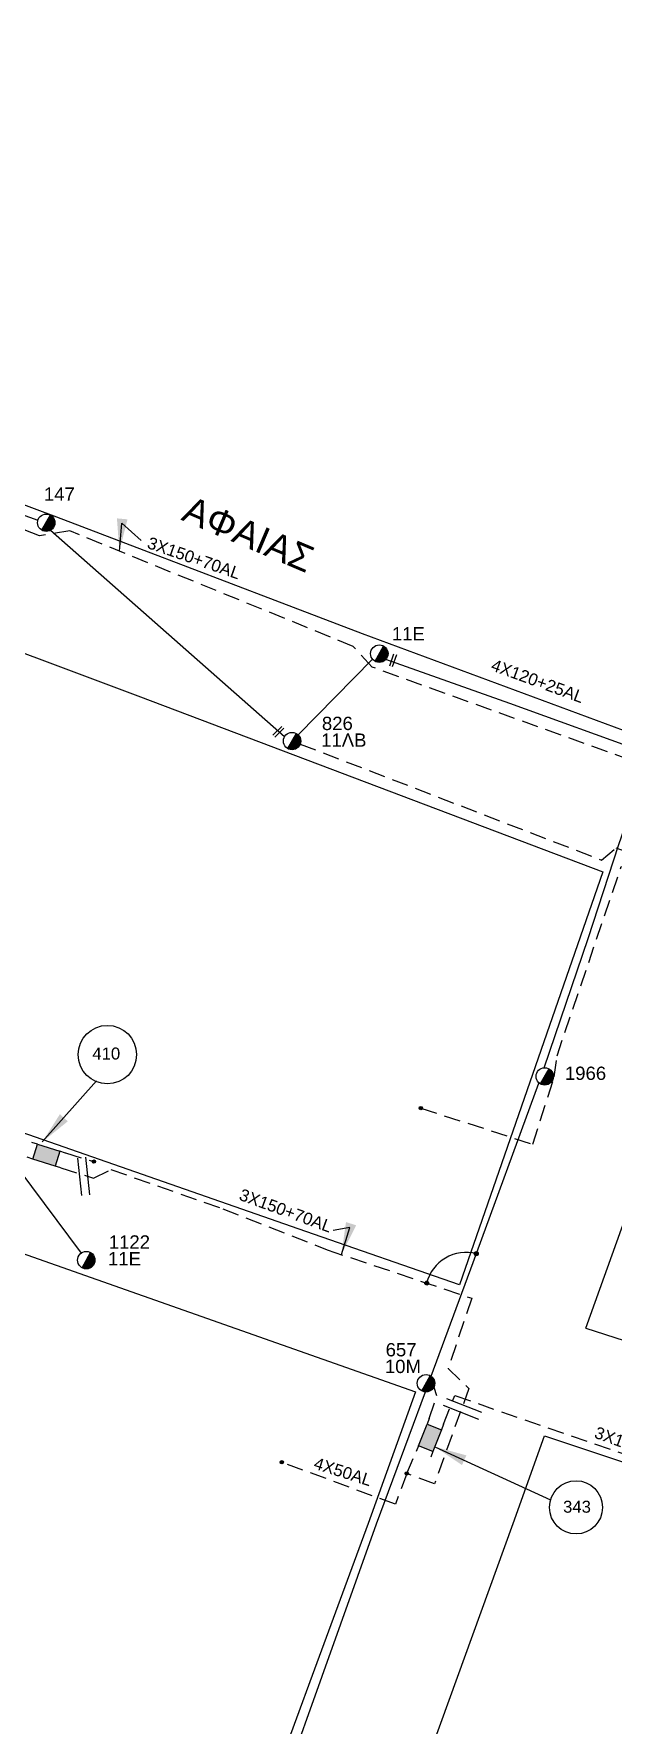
# Model space of a CAD drawing. Header units: millimetres. Extents: x -2238 to -1136, y 747 to 1272.
# Drawn here: x -1373.8 to -1329, y 858.6 to 989.2 of the extents above; entities that cross this region are included whole.
import ezdxf

# ---------------------------------------------------------------- set-up
doc = ezdxf.new("R2010")
doc.units = ezdxf.units.MM
doc.linetypes.add('DASHED', pattern=[19.05, 12.7, -6.35])
for name, color, linetype in [('Link Box 4 Διευθύνσεων', 7, 'Continuous'), ('Γέφυρες Εναέριου Δικτύου', 7, 'Continuous'), ('Επιγραφές - Σχήματα', 7, 'Continuous'), ('Καλώδια ΧΤ   3x150+70AL', 7, 'DASHED'), ('Καλώδια ΧΤ   4x16AL', 7, 'DASHED'), ('Μηχανική τομή', 7, 'Continuous'), ('Στύλος ΦΜ', 7, 'Continuous'), ('Στύλος ΦΜ @ 1', 7, 'Continuous'), ('Συνδέσεις', 7, 'Continuous'), ('Συνεστραμμένα ΧΤ   4x120+25 AL', 7, 'SYN_LINE'), ('Τομή', 7, 'Continuous'), ('Υπόβαθρο ΔΕΗ', 7, 'Continuous'), ('Υπόγεια καλώδια Παροχών ΧΤ   4x50AL', 7, 'DASHED')]:
    doc.layers.add(name, color=color, linetype=linetype)
doc.styles.get("Standard").update_dxf_attribs({"font": 'ARIAL.TTF'})
doc.linetypes.add('SYN_LINE', pattern='A,0.5,-0.0001,["/\\/\\/\\/",Standard,S=0.1,R=0,X=0,Y=-0.05],-0.25', length=0.7501)
doc.dimstyles.new('ISO-25', dxfattribs={"dimtxt": 2.5, "dimasz": 2.5, "dimexe": 1.25, "dimexo": 0.625, "dimtad": 1, "dimtxsty": 'Standard', "dimcen": 2.5, "dimadec": 0, "dimazin": 0, "dimtfac": 1, "dimtmove": 0, "dimatfit": 3, "dimfxl": 1, "dimarcsym": 0})

# ---------------------------------------------------------------- blocks, each defined once
blk = doc.blocks.new('LINK BOX 4 ΑΝΑΧΩΡΗΣΕΩΝ')
at = {"layer": 'Link Box 4 Διευθύνσεων', "ltscale": 40}
blk.add_hatch(color=256, dxfattribs=at).paths.add_polyline_path([(-3.54, 0), (-3.54, -4.67), (3.54, -4.67), (3.54, 0)])
for p, q in [((-3.54, 0), (-5.33, 0)), ((5.33, 0), (3.54, 0)), ((-3.54, -4.67), (-5.33, -4.67)), ((5.33, -4.67), (3.54, -4.67))]:
    blk.add_line(p, q, dxfattribs=at)
blk.add_lwpolyline([(-3.54, -4.67), (-3.54, 0), (3.54, 0), (3.54, -4.67)], close=True, dxfattribs=at)
blk = doc.blocks.new('_ΣΥΝΔΕΣΗ')
at = {"layer": 'Συνδέσεις', "linetype": 'SYN_LINE', "ltscale": 40}
blk.add_hatch(color=256, dxfattribs=at).paths.add_polyline_path([(0.5, -0.01, 1), (-0.5, -0.01, 1)])
at = {"layer": 'Συνδέσεις'}
blk.add_circle((0, -0.01), 0.5, dxfattribs=at)
blk = doc.blocks.new('ΥΠΑΡΧΩΝ ΤΣΙΜΕΝΤΕΝΙΟΣ ΣΤΥΛΟΣ')
at = {"layer": 'Στύλος ΦΜ'}
blk.add_hatch(color=256, dxfattribs=at).paths.add_polyline_path([(-1.29, -2.28, 0.574793), (2.62, 0, 0.268822), (1.3, 2.27)])
blk.add_line((-1.29, -2.28), (1.3, 2.27), dxfattribs=at)
blk.add_circle((0, 0), 2.62, dxfattribs=at)
at = {"layer": 'Στύλος ΦΜ', "flags": 4}
for tag, p in [('ΑΡΙΘΜΟΣ', (-4.68, 8.05)), ('ΤΥΠΟΣ', (-4.91, 3.03))]:
    blk.add_attdef(tag, p, '', height=4, dxfattribs=at)
blk = doc.blocks.new('ΤΟΜΗ')
at = {"layer": 'Τομή', "ltscale": 40}
for p, q in [((-5.68, 0), (5.68, 0)), ((5.68, -2.33), (-5.68, -2.33))]:
    blk.add_line(p, q, dxfattribs=at)
blk = doc.blocks.new('ΜΗΧΑΝΙΚΗ ΤΟΜΗ')
at = {"layer": 'Μηχανική τομή', "ltscale": 40}
for p, q in [((-1.89, 0.78), (1.89, 0.78)), ((1.89, 0), (-1.89, 0))]:
    blk.add_line(p, q, dxfattribs=at)

msp = doc.modelspace()

# ---------------------------------------------------------------- linework, layer by layer
at = {"layer": 'Γέφυρες Εναέριου Δικτύου', "ltscale": 0.1}
msp.add_arc((-1340.33, 891.94), 3.15, 75.431, 165.665, dxfattribs=at)
at = {"layer": 'Επιγραφές - Σχήματα', "ltscale": 0.1}
for centre, radius in [((-1368.07, 910.36), 2.26), ((-1331.83, 875.4), 2.05)]:
    msp.add_circle(centre, radius, dxfattribs=at)
at = {"layer": 'Καλώδια ΧΤ   3x150+70AL', "color": 173, "linetype": 'DASHED', "ltscale": 0.1}
msp.add_lwpolyline([(-1309.57, 912.38), (-1307.54, 917.6), (-1328.14, 925.56), (-1325.82, 932.46), (-1347.59, 940.29), (-1349.06, 941.89), (-1370.98, 950.81), (-1373.32, 950.44), (-1392.76, 957.82)], dxfattribs=at)
at = {"layer": 'Καλώδια ΧΤ   3x150+70AL', "color": 6, "linetype": 'DASHED', "ltscale": 0.1}
msp.add_lwpolyline([(-1353.16, 934.35), (-1329.85, 925.39), (-1328.74, 926.33), (-1320.87, 923.44), (-1306.65, 918.07), (-1308.98, 912.15)], dxfattribs=at)
at = {"layer": 'Καλώδια ΧΤ   3x150+70AL', "color": 1, "linetype": 'Continuous', "ltscale": 0.1}
for points in [[(-1334.28, 909.35), (-1330.89, 919.33), (-1328.52, 926.59), (-1326.25, 933.12)], [(-1343.03, 885.52), (-1339.79, 894.3), (-1334.7, 908.17)], [(-1358.41, 842.88), (-1347.27, 874.12), (-1343.48, 884.31)]]:
    msp.add_lwpolyline(points, dxfattribs=at)
at = {"layer": 'Καλώδια ΧΤ   3x150+70AL', "color": 1, "linetype": 'DASHED', "ltscale": 0.1}
for points in [[(-1343.83, 906.23), (-1335.18, 903.44), (-1333.51, 908.66), (-1333.3, 910.27), (-1328.33, 924.9), (-1308.26, 917.39), (-1310.08, 912.57), (-1310.08, 912.57), (-1310.08, 912.57)], [(-1371.3, 902.77), (-1369.11, 902.09)], [(-1371.66, 901.62), (-1369.13, 900.82), (-1367.79, 901.49), (-1359.13, 898.45), (-1351.08, 895.29), (-1339.89, 891.55), (-1341.72, 886.13), (-1340.11, 884.59), (-1342.78, 877.21), (-1344.92, 878.01), (-1344.18, 879.72)], [(-1343.18, 882.26), (-1342.59, 884), (-1342.79, 884.66), (-1342.83, 884.68)]]:
    msp.add_lwpolyline(points, dxfattribs=at)
at = {"layer": 'Καλώδια ΧΤ   3x150+70AL', "color": 2, "linetype": 'DASHED', "ltscale": 0.1}
msp.add_lwpolyline([(-1342.07, 881.83), (-1341.2, 884.03), (-1312.57, 874.15), (-1291.2, 866.73), (-1276.3, 861.43), (-1259.71, 855.76), (-1259.36, 855.89), (-1259.21, 856.38), (-1259.17, 856.8), (-1258.88, 857.07), (-1258.57, 857.3), (-1258.24, 857.27), (-1256.24, 856.61)], dxfattribs=at)
at = {"layer": 'Καλώδια ΧΤ   4x16AL', "color": 173, "linetype": 'Continuous', "ltscale": 0.1}
msp.add_lwpolyline([(-1376.83, 904.02), (-1370.09, 895.04)], dxfattribs=at)
at = {"layer": 'Συνεστραμμένα ΧΤ   4x120+25 AL', "color": 6, "linetype": 'SYN_LINE', "ltscale": 10}
for points in [[(-1397.61, 960.75), (-1381.06, 954.38), (-1373.45, 951.63)], [(-1372.46, 950.86), (-1354.37, 934.92)], [(-1347.56, 940.9), (-1353.32, 935.06)], [(-1326.4, 933.66), (-1336.95, 937.47), (-1346.54, 940.89)]]:
    msp.add_lwpolyline(points, dxfattribs=at)
at = {"layer": 'Υπόβαθρο ΔΕΗ', "ltscale": 0.1}
for points in [[(-1416.46, 1025.76), (-1308.48, 984.27), (-1326.08, 934.61), (-1348.35, 942.85), (-1371.97, 951.87), (-1429.33, 973.23), (-1434.6, 975.27), (-1416.46, 1025.76)], [(-1340.85, 892.58), (-1352.72, 896.7), (-1383.55, 907.44), (-1408.31, 916.01), (-1398.48, 950.33), (-1365.51, 937.99), (-1329.75, 924.48)], [(-1347.91, 874.15), (-1352.23, 862.41), (-1357.08, 849.22), (-1383.4, 859.83), (-1402.01, 867.19), (-1412.25, 871.24), (-1419.64, 874.15), (-1420.21, 874.36), (-1410.59, 907.68), (-1344.23, 884.31)], [(-1313.92, 874.15), (-1306.12, 871.43), (-1291.85, 866.35), (-1283.81, 863.5), (-1272.3, 859.49), (-1263.79, 856.61), (-1252.59, 852.58), (-1253.51, 849.55), (-1258.14, 834.11), (-1262.24, 820.87), (-1264.91, 812.22), (-1274.11, 815.92), (-1295.57, 824.48), (-1330.22, 838.25), (-1347.23, 845.08), (-1336.7, 874.15), (-1334.27, 880.93)]]:
    msp.add_lwpolyline(points, close=True, dxfattribs=at)
for points in [[(-1331.06, 889.23), (-1319.69, 920.92), (-1245.41, 893.22)], [(-1331.06, 889.23), (-1316.98, 884.7), (-1288.89, 874.15), (-1271.52, 868), (-1250.62, 860.54), (-1249.29, 864.43), (-1246.15, 874.15)]]:
    msp.add_lwpolyline(points, dxfattribs=at)
at = {"layer": 'Υπόγεια καλώδια Παροχών ΧΤ   4x50AL', "color": 1, "linetype": 'DASHED', "ltscale": 0.1}
msp.add_lwpolyline([(-1344.92, 878.01), (-1345.8, 875.64), (-1354.59, 878.88)], dxfattribs=at)

# ---------------------------------------------------------------- block references
at = {"layer": 'Link Box 4 Διευθύνσεων', "ltscale": 0.1}
for p, xscale, yscale, zscale, rotation in [((-1372.61, 903.17), 0.2565857821765153, 0.2565857821765153, 0.2565857821765153, 342.6668808462239), ((-1343.68, 880.99), 0.2565857821765433, 0.2565857821765433, 0.2565857821765433, 68.56938928413494)]:
    msp.add_blockref('LINK BOX 4 ΑΝΑΧΩΡΗΣΕΩΝ', p, dxfattribs=dict(at, xscale=xscale, yscale=yscale, zscale=zscale, rotation=rotation))
at = {"layer": 'Μηχανική τομή', "ltscale": 0.1}
for p, xscale, yscale, zscale, rotation in [((-1345.88, 940.78), 0.2565857821765574, 0.2565857821765574, 0.2565857821765574, 71.13126903102442), ((-1354.78, 935.23), 0.2565857821765414, 0.2565857821765414, 0.2565857821765414, 44.10138931708985)]:
    msp.add_blockref('ΜΗΧΑΝΙΚΗ ΤΟΜΗ', p, dxfattribs=dict(at, xscale=xscale, yscale=yscale, zscale=zscale, rotation=rotation))
at = {"layer": 'Στύλος ΦΜ @ 1', "ltscale": 0.1}
ref = msp.add_blockref('ΥΠΑΡΧΩΝ ΤΣΙΜΕΝΤΕΝΙΟΣ ΣΤΥΛΟΣ', (-1372.8, 951.44), dxfattribs=dict(at, xscale=0.2565857821764941, yscale=0.2565857821764941, zscale=0.2565857821764941))
ref.add_attrib('ΤΥΠΟΣ', '147', (-1372.98, 953.14), dxfattribs={"layer": 'Στύλος ΦΜ', "height": 1.026, "flags": 4})
ref = msp.add_blockref('ΥΠΑΡΧΩΝ ΤΣΙΜΕΝΤΕΝΙΟΣ ΣΤΥΛΟΣ', (-1347.04, 941.33), dxfattribs=dict(at, xscale=0.2565857821764941, yscale=0.2565857821764941, zscale=0.2565857821764941))
ref.add_attrib('ΤΥΠΟΣ', '11E', (-1346.07, 942.35), dxfattribs={"layer": 'Στύλος ΦΜ', "height": 1.026, "flags": 4})
ref = msp.add_blockref('ΥΠΑΡΧΩΝ ΤΣΙΜΕΝΤΕΝΙΟΣ ΣΤΥΛΟΣ', (-1353.79, 934.58), dxfattribs=dict(at, xscale=0.2565857821764941, yscale=0.2565857821764941, zscale=0.2565857821764941))
ref.add_attrib('ΤΥΠΟΣ', '11ΛB', (-1351.54, 934.14), dxfattribs={"layer": 'Στύλος ΦΜ', "height": 1.026, "flags": 4})
ref.add_attrib('ΑΡΙΘΜΟΣ', '826', (-1351.48, 935.43), dxfattribs={"layer": 'Στύλος ΦΜ', "height": 1.026, "flags": 4})
ref = msp.add_blockref('ΥΠΑΡΧΩΝ ΤΣΙΜΕΝΤΕΝΙΟΣ ΣΤΥΛΟΣ', (-1334.25, 908.68), dxfattribs=dict(at, xscale=0.2565857821764941, yscale=0.2565857821764941, zscale=0.2565857821764941))
ref.add_attrib('ΤΥΠΟΣ', '1966', (-1332.69, 908.41), dxfattribs={"layer": 'Στύλος ΦΜ', "height": 1.026, "flags": 4})
ref = msp.add_blockref('ΥΠΑΡΧΩΝ ΤΣΙΜΕΝΤΕΝΙΟΣ ΣΤΥΛΟΣ', (-1369.7, 894.49), dxfattribs=dict(at, xscale=0.2565857821764941, yscale=0.2565857821764941, zscale=0.2565857821764941))
ref.add_attrib('ΤΥΠΟΣ', '11E', (-1368.02, 894.09), dxfattribs={"layer": 'Στύλος ΦΜ', "height": 1.026, "flags": 4})
ref.add_attrib('ΑΡΙΘΜΟΣ', '1122', (-1367.96, 895.38), dxfattribs={"layer": 'Στύλος ΦΜ', "height": 1.026, "flags": 4})
ref = msp.add_blockref('ΥΠΑΡΧΩΝ ΤΣΙΜΕΝΤΕΝΙΟΣ ΣΤΥΛΟΣ', (-1343.43, 884.98), dxfattribs=dict(at, xscale=0.2565857821764941, yscale=0.2565857821764941, zscale=0.2565857821764941))
ref.add_attrib('ΤΥΠΟΣ', '10M', (-1346.61, 885.77), dxfattribs={"layer": 'Στύλος ΦΜ', "height": 1.026, "flags": 4})
ref.add_attrib('ΑΡΙΘΜΟΣ', '657', (-1346.55, 887.06), dxfattribs={"layer": 'Στύλος ΦΜ', "height": 1.026, "flags": 4})
at = {"layer": 'Συνδέσεις', "ltscale": 0.1, "xscale": 0.2565857821764941, "yscale": 0.2565857821764941, "zscale": 0.2565857821764941}
for p in [(-1343.83, 906.24), (-1369.11, 902.1), (-1354.59, 878.89), (-1344.92, 878.02)]:
    msp.add_blockref('_ΣΥΝΔΕΣΗ', p, dxfattribs=at)
at = {"layer": 'Συνδέσεις', "xscale": 0.3079029386117929, "yscale": 0.3079029386117929, "zscale": 0.3548076403074907}
for p in [(-1339.54, 894.99), (-1343.37, 892.72)]:
    msp.add_blockref('_ΣΥΝΔΕΣΗ', p, dxfattribs=at)
at = {"layer": 'Τομή', "ltscale": 0.1}
for p, xscale, yscale, zscale, rotation in [((-1370.2, 900.92), 0.2565857821763711, 0.2565857821763711, 0.2565857821763711, 96.40391528385014), ((-1340.49, 883.28), 0.2565857821765331, 0.2565857821765331, 0.2565857821765331, 338.4911553964413)]:
    msp.add_blockref('ΤΟΜΗ', p, dxfattribs=dict(at, xscale=xscale, yscale=yscale, zscale=zscale, rotation=rotation))

# ---------------------------------------------------------------- texts
at = {"layer": 'Επιγραφές - Σχήματα', "ltscale": 0.1, "insert": (-1357.16, 950.55), "char_height": 2.053, "attachment_point": 5, "rotation": 336.9787}
msp.add_mtext('ΑΦΑΙΑΣ', dxfattribs=at)
at = {"layer": 'Επιγραφές - Σχήματα', "ltscale": 0.1, "char_height": 0.924, "width": 8.7846, "attachment_point": 1}
for s, insert in [('410', (-1369.23, 910.91)), ('343', (-1332.83, 875.91))]:
    msp.add_mtext(s, dxfattribs=dict(at, insert=insert))
at = {"layer": 'Καλώδια ΧΤ   3x150+70AL', "color": 7, "linetype": 'DASHED', "ltscale": 0.1, "char_height": 0.924, "width": 86.4036, "attachment_point": 1}
for insert, rotation in [((-1364.76, 950.38), 340.9115), ((-1357.64, 900.04), 339.9747), ((-1330.17, 881.67), 339.9747)]:
    msp.add_mtext('3X150+70AL', dxfattribs=dict(at, insert=insert, rotation=rotation))
at = {"layer": 'Συνεστραμμένα ΧΤ   4x120+25 AL', "color": 7, "linetype": 'DASHED', "ltscale": 0.1, "insert": (-1338.16, 940.94), "char_height": 0.924, "width": 86.4036, "attachment_point": 1, "rotation": 339.9214}
msp.add_mtext('4X120+25AL', dxfattribs=at)
at = {"layer": 'Υπόγεια καλώδια Παροχών ΧΤ   4x50AL', "color": 7, "linetype": 'DASHED', "ltscale": 0.1, "insert": (-1351.9, 879.29), "char_height": 0.924, "width": 86.4036, "attachment_point": 1, "rotation": 342.3648}
msp.add_mtext('4X50AL', dxfattribs=at)

# ---------------------------------------------------------------- leaders
at = {"layer": 'Επιγραφές - Σχήματα', "ltscale": 0.1}
for points in [[(-1367.14, 949.25), (-1366.95, 951.41), (-1365.46, 950.06)], [(-1373.1, 903.62), (-1368.9, 908.33)], [(-1349.97, 894.92), (-1349.32, 897), (-1350.6, 896.79)], [(-1342.75, 880.08), (-1333.8, 875.98)]]:
    msp.add_leader(points, dimstyle='ISO-25', override={"dimgap": 0.625, "dimtad": 0}, dxfattribs=at)

doc.saveas('drawing.dxf')
